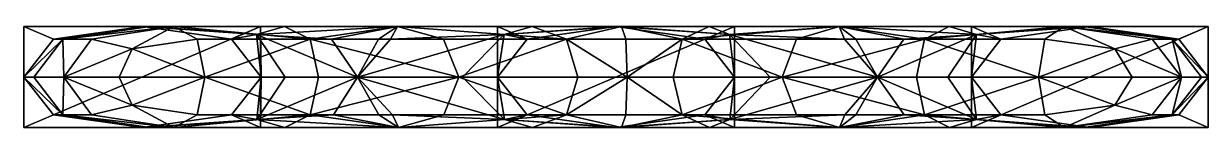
# Model space of a CAD drawing. Extents: x -2.33 to 2.31, y -0.2 to 0.2.
import ezdxf

# ---------------------------------------------------------------- set-up
doc = ezdxf.new("R2010")
doc.units = 0
doc.layers.add('Caja01', color=231, linetype='CONTINUOUS')

msp = doc.modelspace()

# ---------------------------------------------------------------- meshes
at = {"layer": 'Caja01', "color": 231}
mesh = msp.add_polyface(dxfattribs=at)
corners = [(-2.332754, -0.198582, -2.109256), (-2.332754, 0.198582, -2.109256), (-1.403735, 0.198582, -2.109256), (-1.403735, -0.198582, -2.109256), (-2.179067, -0.148937, -0.002716), (-1.836369, -0.198582, -0.177863), (-1.744616, -0.198582, 0.490532), (-2.067356, -0.148937, 0.534447), (-1.418397, -0.166809, -0.345736), (-1.308909, -0.198582, 0.465685), (-1.209341, -0.148937, 1.049652), (-1.653057, -0.148937, 0.902637), (-1.907919, -0.110323, 0.763509), (-2.179067, 0.148937, -0.002716), (-2.067356, 0.148937, 0.534447), (-1.744616, 0.198582, 0.490532), (-1.836369, 0.198582, -0.177863), (-1.907919, 0.110323, 0.763509), (-1.653057, 0.148937, 0.902637), (-1.209656, 0.148937, 1.04933), (-1.310167, 0.198582, 0.464395), (-1.419604, 0.166809, -0.346974), (-1.306897, 0, -0.54052), (-1.024129, 0, -0.084533), (-1.176152, 0, 1.244308), (-1.622537, 0, 1.040006), (-1.957927, 0, 0.800717), (-2.174936, 0, 0.549086), (-2.2933, 0, 0.055666), (-1.86747, -0.198582, -1.084099), (-1.518507, -0.148937, -1.215434), (-2.216434, -0.148937, -0.952765), (-2.332754, 0, -0.908986), (-2.216434, 0.148937, -0.952765), (-1.86747, 0.198582, -1.084099), (-1.518507, 0.148937, -1.215434), (-1.402186, 0, -1.259212)]
mesh.append_faces([[corners[k] for k in face] for face in [(0, 3, 29), (31, 0, 29), (3, 30, 29), (1, 0, 32), (33, 1, 32), (0, 31, 32), (2, 1, 34), (35, 2, 34), (1, 33, 34), (3, 2, 36), (30, 3, 36), (2, 35, 36)]])
mesh.append_faces([[corners[k] for k in face] for face in [(0, 1, 2), (2, 3, 0), (4, 5, 6), (6, 7, 4), (8, 9, 6), (6, 5, 8), (10, 11, 6), (6, 9, 10), (12, 7, 6), (6, 11, 12), (13, 14, 15), (15, 16, 13), (17, 18, 15), (15, 14, 17), (19, 20, 15), (15, 18, 19), (21, 16, 15), (15, 20, 21), (8, 22, 23), (23, 22, 21), (10, 24, 25), (25, 11, 10), (19, 18, 25), (25, 24, 19), (17, 26, 25), (25, 18, 17), (12, 11, 25), (25, 26, 12), (12, 26, 27), (27, 7, 12), (17, 14, 27), (27, 26, 17), (13, 28, 27), (27, 14, 13), (4, 7, 27), (27, 28, 4), (8, 5, 29), (29, 30, 8), (4, 31, 29), (29, 5, 4), (4, 28, 32), (32, 31, 4), (13, 33, 32), (32, 28, 13), (13, 16, 34), (34, 33, 13), (21, 35, 34), (34, 16, 21), (21, 22, 36), (36, 35, 21), (8, 30, 36), (36, 22, 8)]], dxfattribs={"vtx2": -1})
mesh = msp.add_polyface(dxfattribs=at)
corners = [(-1.418397, -0.166809, -0.345736), (-1.117912, -0.148937, -0.027067), (-0.862425, -0.198582, 0.508251), (-1.308909, -0.198582, 0.465685), (-0.940477, -0.148937, 0.076458), (-0.886431, -0.148937, 0.148045), (-0.44738, -0.166809, 0.150133), (-0.337465, -0.198582, 0.801027), (-0.204627, -0.148937, 1.308165), (-0.685226, -0.148937, 1.170297), (-1.209341, -0.148937, 1.049652), (-1.419604, 0.166809, -0.346974), (-1.310167, 0.198582, 0.464395), (-0.867457, 0.198582, 0.503093), (-1.12546, 0.148937, -0.034805), (-1.209656, 0.148937, 1.04933), (-0.686484, 0.148937, 1.169007), (-0.204942, 0.148937, 1.307843), (-0.448588, 0.166809, 0.148895), (-0.893979, 0.148937, 0.140308), (-0.338723, 0.198582, 0.799738), (-0.941735, 0.148937, 0.075169), (-1.024129, 0, -0.084533), (-0.612069, 0, -0.101284), (-1.176152, 0, 1.244308), (-0.626159, 0, 1.390979)]
mesh.append_faces([[corners[k] for k in face] for face in [(0, 1, 2), (2, 3, 0), (4, 5, 2), (2, 1, 4), (6, 7, 2), (2, 5, 6), (8, 9, 2), (10, 3, 2), (2, 9, 10), (11, 12, 13), (13, 14, 11), (15, 16, 13), (13, 12, 15), (13, 16, 17), (18, 19, 13), (13, 20, 18), (21, 14, 13), (13, 19, 21), (22, 1, 0), (11, 14, 22), (21, 19, 22), (22, 14, 21), (18, 23, 22), (22, 19, 18), (6, 5, 22), (22, 23, 6), (4, 1, 22), (22, 5, 4), (15, 24, 25), (25, 16, 15), (10, 9, 25), (25, 24, 10)]], dxfattribs={"vtx2": -1})
mesh = msp.add_polyface(dxfattribs=at)
corners = [(-0.474716, -0.198582, -2.097623), (-0.474716, 0.198582, -2.097623), (0.454304, 0.198582, -2.097623), (-0.862425, -0.198582, 0.508251), (-0.337465, -0.198582, 0.801027), (-0.204627, -0.148937, 1.308165), (-0.44738, -0.166809, 0.150133), (-0.004744, -0.198582, 0.143785), (0.011643, -0.198582, 0.895742), (0.028029, -0.148937, 1.349085), (-0.204942, 0.148937, 1.307843), (-0.338723, 0.198582, 0.799738), (-0.867457, 0.198582, 0.503093), (-0.448588, 0.166809, 0.148895), (0.011643, 0.198582, 0.895742), (-0.004744, 0.198582, 0.143785), (0.028029, 0.148937, 1.349085), (-0.160348, 0, 1.477211), (0.033492, 0, 1.5002), (-0.626159, 0, 1.390979), (-0.685226, -0.148937, 1.170297), (-0.686484, 0.148937, 1.169007), (-0.358588, -0.148937, -0.90317), (-0.010206, -0.198582, -0.90317), (0.454304, -0.198582, -2.097623), (-0.612069, 0, -0.101284), (-0.474716, 0, -0.90317), (-0.358588, 0.148937, -0.90317), (-0.010206, 0.198582, -0.90317)]
mesh.append_faces([[corners[k] for k in face] for face in [(0, 24, 23), (22, 0, 23), (1, 0, 26), (27, 1, 26), (0, 22, 26), (1, 27, 28)]])
mesh.append_faces([[corners[k] for k in face] for face in [(0, 1, 2), (3, 4, 5), (6, 7, 8), (8, 4, 6), (5, 4, 8), (8, 9, 5), (10, 11, 12), (13, 11, 14), (14, 15, 13), (10, 16, 14), (14, 11, 10), (10, 17, 18), (18, 16, 10), (5, 9, 18), (18, 17, 5), (5, 17, 19), (19, 20, 5), (10, 21, 19), (19, 17, 10), (6, 22, 23), (23, 7, 6), (6, 25, 26), (26, 22, 6), (13, 27, 26), (26, 25, 13), (13, 15, 28), (28, 27, 13)]], dxfattribs={"vtx2": -1})
mesh = msp.add_polyface(dxfattribs=at)
corners = [(0.454304, 0.198582, -2.097623), (0.454304, -0.198582, -2.097623), (-0.474716, -0.198582, -2.097623), (0.435562, -0.166809, 0.155893), (0.355915, -0.198582, 0.802329), (0.011643, -0.198582, 0.895742), (-0.004744, -0.198582, 0.143785), (0.249764, -0.148937, 1.292302), (0.028029, -0.148937, 1.349085), (0.886954, -0.148937, 0.188364), (0.866366, -0.198582, 0.530727), (0.929904, -0.148937, 0.139522), (1.119209, -0.148937, 0.051622), (1.403677, -0.166809, -0.238427), (1.199948, -0.148937, 0.998563), (0.697595, -0.148937, 1.137063), (1.297028, -0.198582, 0.48797), (0.249707, 0.148937, 1.292302), (0.355685, 0.198582, 0.802329), (0.011643, 0.198582, 0.895742), (0.028029, 0.148937, 1.349085), (0.435342, 0.166809, 0.155893), (-0.004744, 0.198582, 0.143785), (0.86545, 0.198582, 0.530727), (0.88558, 0.148937, 0.188364), (0.697366, 0.148937, 1.137063), (1.19989, 0.148937, 0.998563), (1.296799, 0.198582, 0.48797), (1.403457, 0.166809, -0.238427), (1.117834, 0.148937, 0.051622), (0.929674, 0.148937, 0.139522), (0.594633, 0, -0.08221), (1.015621, 0, -0.008239), (1.167588, 0, 1.168761), (0.641338, 0, 1.339175), (0.21438, 0, 1.455626), (0.033492, 0, 1.5002), (-0.010206, -0.198582, -0.90317), (0.338176, -0.148937, -0.90317), (0.338176, 0.148937, -0.90317), (-0.010206, 0.198582, -0.90317), (-0.474716, 0.198582, -2.097623), (0.454304, 0, -0.90317)]
mesh.append_faces([[corners[k] for k in face] for face in [(1, 38, 37), (0, 41, 40), (39, 0, 40), (1, 0, 42), (38, 1, 42), (0, 39, 42)]])
mesh.append_faces([[corners[k] for k in face] for face in [(0, 1, 2), (3, 4, 5), (5, 6, 3), (7, 8, 5), (5, 4, 7), (3, 9, 10), (10, 4, 3), (11, 12, 10), (10, 9, 11), (10, 12, 13), (14, 15, 10), (10, 16, 14), (7, 4, 10), (10, 15, 7), (17, 18, 19), (19, 20, 17), (21, 22, 19), (19, 18, 21), (21, 18, 23), (23, 24, 21), (17, 25, 23), (23, 18, 17), (26, 27, 23), (23, 25, 26), (28, 29, 23), (23, 27, 28), (30, 24, 23), (23, 29, 30), (3, 31, 32), (32, 9, 3), (21, 24, 32), (32, 31, 21), (30, 29, 32), (32, 24, 30), (32, 29, 28), (13, 12, 32), (11, 9, 32), (32, 12, 11), (14, 33, 34), (34, 15, 14), (26, 25, 34), (34, 33, 26), (17, 35, 34), (34, 25, 17), (7, 15, 34), (34, 35, 7), (7, 35, 36), (36, 8, 7), (17, 20, 36), (36, 35, 17), (3, 6, 37), (37, 38, 3), (21, 39, 40), (40, 22, 21), (21, 31, 42), (42, 39, 21), (3, 38, 42), (42, 31, 3)]], dxfattribs={"vtx2": -1})
mesh = msp.add_polyface(dxfattribs=at)
corners = [(1.383323, -0.198582, -2.090548), (1.383323, 0.198582, -2.090548), (2.312343, 0.198582, -2.090548), (1.403677, -0.166809, -0.238427), (1.297028, -0.198582, 0.48797), (0.866366, -0.198582, 0.530727), (1.822648, -0.198582, -0.127681), (1.747092, -0.198582, 0.49005), (1.199948, -0.148937, 0.998563), (1.671535, -0.148937, 0.844237), (1.403457, 0.166809, -0.238427), (1.296799, 0.198582, 0.48797), (1.747091, 0.198582, 0.49005), (1.822648, 0.198582, -0.127681), (1.19989, 0.148937, 0.998563), (1.671535, 0.148937, 0.844237), (1.945494, 0.110323, 0.710692), (1.291398, 0, -0.42318), (1.015621, 0, -0.008239), (1.64635, 0, 0.9623), (1.945494, -0.110323, 0.710692), (1.167588, 0, 1.168761), (1.499451, -0.148937, -1.13893), (1.847833, -0.198582, -1.036374), (1.383323, 0, -1.173115), (1.499451, 0.148937, -1.13893), (1.847833, 0.198582, -1.036374)]
mesh.append_faces([[corners[k] for k in face] for face in [(22, 0, 23), (1, 0, 24), (25, 1, 24), (0, 22, 24), (1, 25, 26)]])
mesh.append_faces([[corners[k] for k in face] for face in [(0, 1, 2), (3, 4, 5), (3, 6, 7), (7, 4, 3), (8, 4, 7), (7, 9, 8), (10, 11, 12), (12, 13, 10), (14, 15, 12), (12, 11, 14), (12, 15, 16), (10, 17, 18), (18, 17, 3), (19, 9, 20), (16, 15, 19), (14, 21, 19), (19, 15, 14), (8, 9, 19), (19, 21, 8), (3, 22, 23), (23, 6, 3), (3, 17, 24), (24, 22, 3), (10, 25, 24), (24, 17, 10), (10, 13, 26), (26, 25, 10)]], dxfattribs={"vtx2": -1})
mesh = msp.add_polyface(dxfattribs=at)
corners = [(2.312343, 0.198582, -2.090548), (2.312343, -0.198582, -2.090548), (1.383323, -0.198582, -2.090548), (2.17014, -0.148937, 0.005108), (2.091915, -0.148937, 0.508425), (1.747092, -0.198582, 0.49005), (1.822648, -0.198582, -0.127681), (1.945494, -0.110323, 0.710692), (1.671535, -0.148937, 0.844237), (1.945494, 0.110323, 0.710692), (2.091915, 0.148937, 0.508425), (1.747091, 0.198582, 0.49005), (2.17014, 0.148937, 0.005108), (1.822648, 0.198582, -0.127681), (2.285971, 0, 0.049371), (2.206856, 0, 0.514549), (2.013985, 0, 0.73812), (1.64635, 0, 0.9623), (1.847833, -0.198582, -1.036374), (2.196215, -0.148937, -0.933818), (2.196215, 0.148937, -0.933818), (1.847833, 0.198582, -1.036374), (1.383323, 0.198582, -2.090548), (2.312343, 0, -0.899632)]
mesh.append_faces([[corners[k] for k in face] for face in [(2, 1, 18), (1, 19, 18), (0, 22, 21), (20, 0, 21), (1, 0, 23), (19, 1, 23), (0, 20, 23)]])
mesh.append_faces([[corners[k] for k in face] for face in [(0, 1, 2), (3, 4, 5), (5, 6, 3), (7, 8, 5), (5, 4, 7), (9, 10, 11), (12, 13, 11), (11, 10, 12), (3, 14, 15), (15, 4, 3), (12, 10, 15), (15, 14, 12), (9, 16, 15), (15, 10, 9), (7, 4, 15), (15, 16, 7), (7, 16, 17), (17, 16, 9), (3, 6, 18), (18, 19, 3), (12, 20, 21), (21, 13, 12), (12, 14, 23), (23, 20, 12), (3, 19, 23), (23, 14, 3)]], dxfattribs={"vtx2": -1})

doc.saveas('drawing.dxf')
